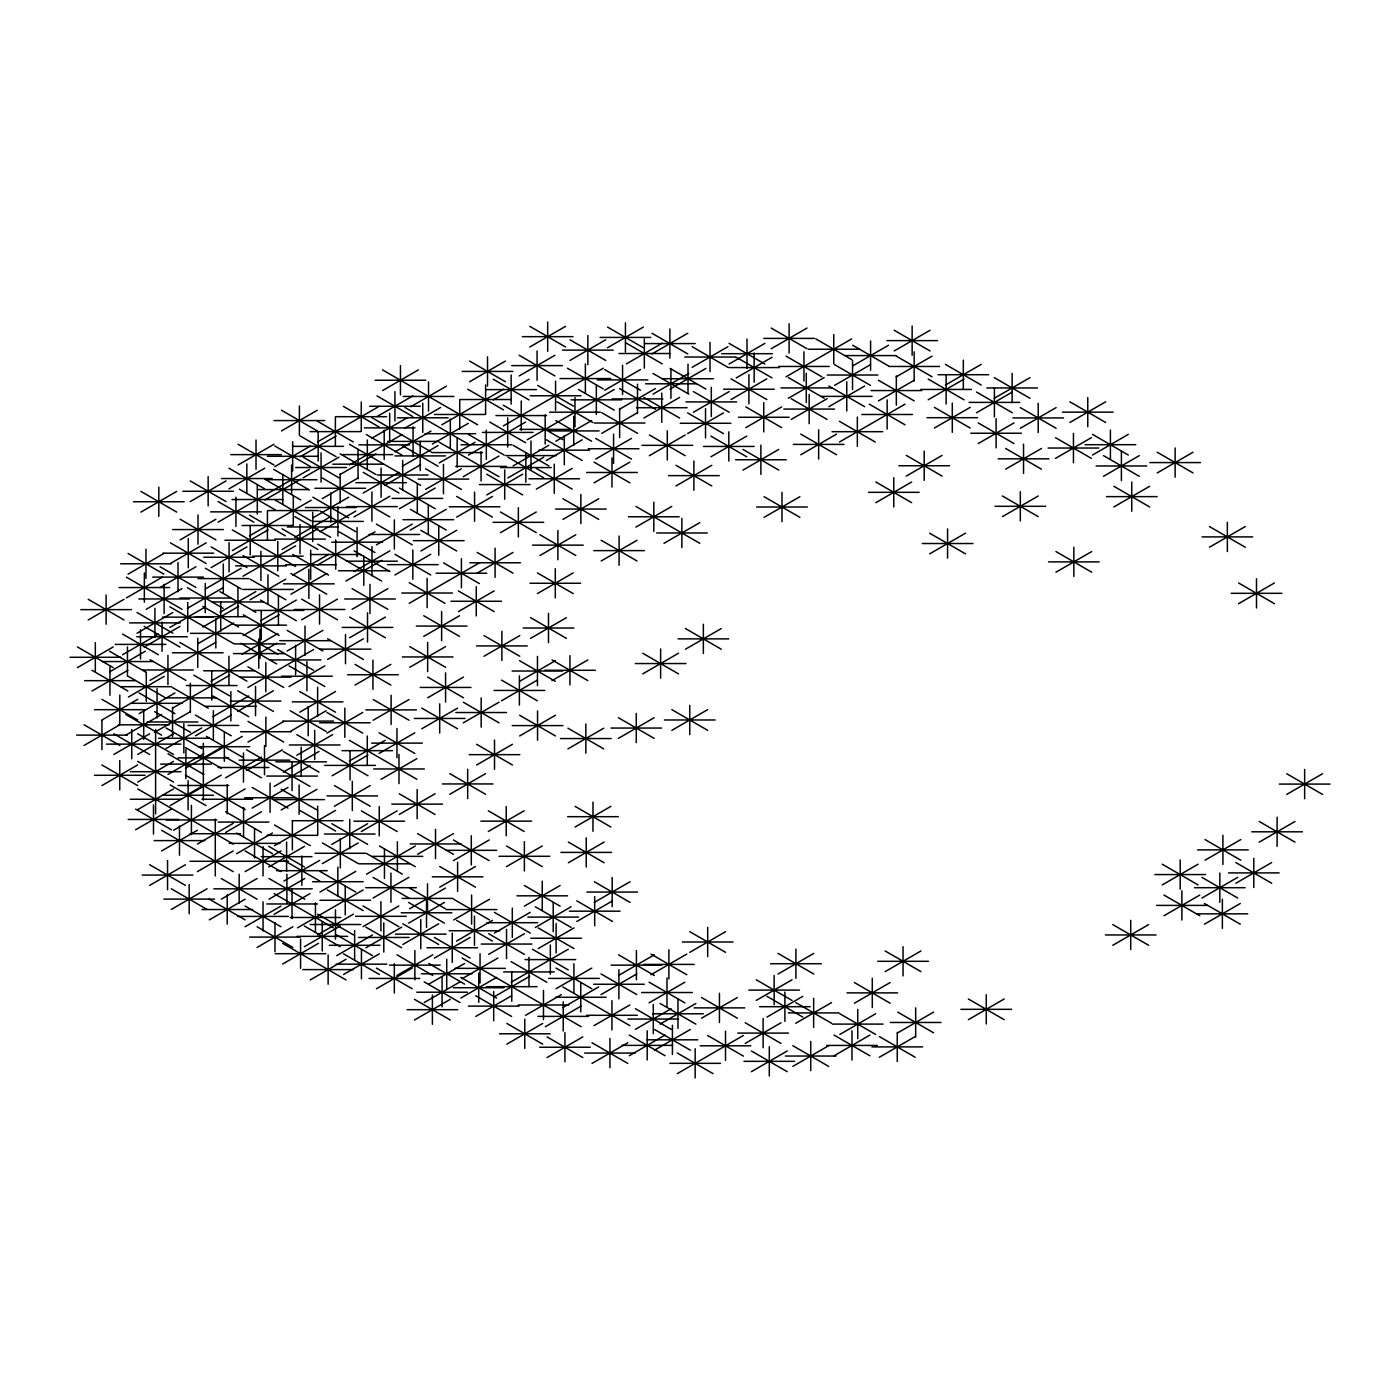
<?xml version="1.0" encoding="UTF-8"?>
<svg xmlns="http://www.w3.org/2000/svg" width="1400" height="1400" viewBox="0 0 1400 1400"><rect width="100%" height="100%" fill="white"/><g stroke="black" fill="none" stroke-linecap="round" stroke-linejoin="round"><path stroke-width="1.5" d="M140.91 512.085L176.715 491.4M281.488 430.92L317.293 410.235M238.105 464.957L273.928 444.29M190.242 501.602L226.047 480.935M382.55 390.582L418.373 369.898M228.935 488.88L264.74 468.213M274.75 466.637L310.555 445.953M317.485 441.963L379.155 406.35M300.265 456.698L336.088 436.03M377.02 416.588L412.825 395.92M180.093 539.892L215.898 519.225M410.637 406.787L446.442 386.12M128.048 574.14L163.87 553.472M218.032 522.2L309.505 469.385M264.915 499.923L300.738 479.255M303.152 477.838L338.975 457.17M371.77 438.235L407.575 417.567M469.613 381.745L505.418 361.078M529.778 347.007L565.582 326.34M170.38 563.517L206.185 542.832M404.863 428.137L440.685 407.453M349.422 464.94L402.098 434.525M88.218 619.955L124.023 599.288M126.455 597.887L162.26 577.202M340.13 474.512L375.935 453.845M519.173 375.953L554.977 355.267M160.107 587.457L195.93 566.773M249.515 535.832L311.203 500.22M395.168 451.745L430.973 431.078M441.84 424.795L503.51 389.2M232.312 550.567L268.118 529.9M322.28 498.627L358.102 477.96M493.238 399.928L529.043 379.26M211.173 567.577L246.977 546.91M569.923 360.447L605.745 339.78M146.213 609.298L182.018 588.613M432.425 444.045L468.23 423.377M312.882 517.878L348.688 497.192M402.29 466.252L438.095 445.567M607.53 347.743L643.335 327.075M363.195 493.028L399 472.343M205.398 588.928L241.203 568.26M294.805 537.303L330.627 516.635M384.79 485.363L420.595 464.695M77.42 667.625L113.225 646.94M137.025 633.202L172.83 612.535M282.1 549.447L317.905 528.78M187.338 608.37L223.143 587.685M243.005 576.222L295.68 545.808M320.04 531.738L355.845 511.07M439.25 462.927L475.055 442.243M503.352 425.915L603.278 368.217M354.007 516.933L389.812 496.265M122.587 654.745L158.41 634.077M169.838 627.48L205.643 606.795M468.423 455.088L525.595 422.082M626.43 363.86L662.235 343.192M144.183 647.08L180.005 626.413M651.962 353.92L687.767 333.252M109.55 671.895L145.355 651.21M425.565 489.44L461.387 468.755M220.028 612.308L255.832 591.622M399.402 508.742L435.225 488.075M604.66 390.25L640.465 369.565M92.05 691.005L127.855 670.32M202.825 627.043L238.63 606.375M250.057 599.778L285.863 579.093M292.793 575.102L328.598 554.418M463.173 476.735L498.977 456.05M527.275 439.723L614.267 389.498M317.8 564.865L374.973 531.86M197.907 643.685L233.713 623.017M290.955 594.178L326.76 573.492M376.425 544.827L412.248 524.142M513.082 465.938L548.887 445.252M555.817 441.262L591.622 420.578M150.045 680.33L215.653 642.442M410.392 530.023L446.197 509.338M619.57 409.255L655.392 388.57M692.125 367.36L727.93 346.692M128.38 697.043L164.185 676.375M260.523 620.742L296.328 600.075M507.938 477.907L543.76 457.222M653.012 394.135L688.835 373.467M243.32 635.495L279.125 614.81M354.095 571.532L389.9 550.865M486.798 494.918L522.602 474.233M546.403 460.495L582.207 439.828M670.11 389.078L705.915 368.41M101.902 720.02L137.707 699.335M345.887 581.07L381.692 560.403M456.662 517.125L492.468 496.44M601.738 433.352L637.543 412.685M729.085 364.035L764.89 343.368M643.843 418.058L679.648 397.39M84.035 745.465L119.84 724.78M139.143 713.65L174.947 692.965M242.043 654.238L277.848 633.553M301.648 619.815L337.453 599.148M420.858 550.988L456.662 530.32M771.19 348.74L806.995 328.055M536.358 489.108L572.163 468.44M211.05 681.135L276.658 643.265M394.922 574.98L430.727 554.295M595.665 459.077L631.488 438.41M736.242 377.912L772.065 357.245M125.79 735.157L161.595 714.49M172.463 708.207L229.652 675.202M352.065 609.332L387.887 588.648M693.403 412.265L729.207 391.58M287.105 651.035L322.91 630.367M113.837 754.46L149.643 733.793M154.63 732.322L190.435 711.655M500.448 532.665L536.253 511.998M731.01 399.56L766.815 378.875M594.055 482.825L629.878 462.14M247.905 687.488L313.512 649.6M649.39 455.683L685.195 434.998M687.628 433.598L723.433 412.93M786.03 376.793L851.655 338.905M137.707 754.46L173.513 733.793M212.957 716.66L248.763 695.992M349.598 637.77L385.42 617.085M409.203 603.347L479.325 562.87M101.85 785.61L137.655 764.942M165.952 748.597L201.758 727.93M562.94 519.4L598.762 498.733M195.457 735.77L231.263 715.102M237.632 711.428L273.438 690.742M327.6 659.47L363.405 638.803M477.173 573.125L512.995 552.44M289.03 686.56L324.835 665.875M788.358 398.265L824.18 377.58M745.85 427.613L781.655 406.928M852.688 365.925L888.51 345.257M137.707 782.04L173.513 761.355M539.98 555.485L575.785 534.8M710.92 456.785L746.725 436.118M834.628 385.368L870.433 364.683M894.233 350.945L930.038 330.277M167.982 774.445L203.787 753.778M185.447 768.25L221.252 747.582M206.447 757.05L242.252 736.383M458.36 611.608L494.165 590.923M675.972 485.957L711.795 465.29M791.262 419.405L827.067 398.738M423.727 636.405L459.532 615.738M247.975 742.07L283.797 721.403M299.723 712.197L335.527 691.53M828.852 406.7L864.675 386.033M137.707 809.602L173.513 788.918M355.04 685.055L390.863 664.387M635.915 527.117L671.72 506.433M896.262 376.793L932.067 356.125M290.308 731.447L326.113 710.78M742.98 470.102L778.785 449.435M185.447 795.812L221.252 775.145M170.188 805.595L206.01 784.928M409.745 667.293L445.55 646.625M537.39 593.6L573.195 572.915M135.59 829.78L171.412 809.095M225.575 777.822L261.38 757.155M601.195 560.962L637 540.295M878.43 400.908L914.235 380.24M246.593 770.49L282.415 749.822M800.747 454.755L836.553 434.088M326.935 733.11L362.74 712.442M296.8 755.317L332.605 734.65M663.985 543.322L699.808 522.655M839.44 442.033L905.047 404.145M173.513 830.27L245.123 788.918M945.42 385.053L981.225 364.368M283.22 772.153L319.043 751.485M373.205 720.212L409.01 699.545M483.98 656.267L519.785 635.582M928.2 399.787L964.023 379.102M161.577 850.955L197.383 830.27M274.155 786.398L309.96 765.73M427.665 697.778L463.488 677.093M530.582 638.365L566.387 617.68M252.157 808.115L287.963 787.447M197.383 844.06L233.188 823.375M764.085 517.352L799.907 496.685M225.645 832.423L261.467 811.738M349.37 761.005L385.175 740.32M332.15 775.74L367.973 755.055M934.395 428.033L970.217 407.365M149.643 885.413L185.447 864.727M281.207 809.952L317.012 789.285M379.05 753.462L414.855 732.795M421.785 728.788L457.59 708.12M994.227 398.3L1030.033 377.615M976.5 412.738L1012.305 392.053M519.558 681.345L555.363 660.678M197.383 871.622L233.188 850.955M236.635 853.702L272.44 833.017M463.26 722.855L499.065 702.188M501.498 700.788L537.303 680.12M334.408 806.26L370.213 785.575M381.08 779.31L416.885 758.642M552.02 680.61L587.843 659.942M906.29 476.088L942.095 455.403M274.47 845.67L335.58 810.39M171.273 909.458L207.077 888.773M875.858 502.67L911.663 481.985M978.197 443.572L1014.002 422.905M245.123 871.622L280.945 850.955M1020.303 428.277L1056.108 407.61M268.695 867.02L304.5 846.335M221.252 899.185L257.075 878.517M331.835 844.375L367.64 823.707M519.645 735.945L555.45 715.26M361.34 831.548L397.145 810.863M476.613 764.995L512.418 744.31M1069.862 422.485L1105.668 401.8M209.317 919.87L245.123 899.185M283.955 881.02L319.76 860.335M399.227 814.468L435.05 793.782M642.722 673.89L678.528 653.222M685.457 649.215L721.262 628.548M322.42 863.608L358.225 842.94M1005.637 469.157L1041.443 448.49M449.767 794.29L485.573 773.622M269.01 899.185L304.815 878.517M1055.547 458.36L1091.352 437.692M245.123 926.748L280.945 906.08M274.137 914.305L309.942 893.637M319.953 892.062L355.757 871.378M567.945 748.895L603.75 728.21M366.555 874.16L415.293 846.02M1092.507 455.035L1128.312 434.368M929.653 553.858L965.475 533.19M417.602 854.298L453.425 833.613M618.363 738.395L654.168 717.71M1002.417 516.653L1038.24 495.985M257.075 947.433L292.88 926.748M297.535 927.815L363.16 889.928M373.047 898.03L408.852 877.363M488.32 831.477L524.125 810.81M1103.498 476.315L1139.303 455.63M317.59 934.85L353.412 914.183M671.86 730.327L707.665 709.642M304.36 946.697L340.183 926.012M453.39 860.65L489.195 839.983M282.66 964.023L318.465 943.355M363.002 926.642L398.808 905.975M439.705 887.18L475.51 866.495M1157.222 472.92L1193.028 452.235M409.605 908.757L445.41 888.072M336.717 955.64L372.523 934.955M1113.84 506.957L1149.663 486.29M310.223 979.947L346.027 959.262M365.89 947.8L401.695 927.132M408.625 923.125L444.43 902.458M506.468 866.635L542.273 845.968M575.067 827.032L610.89 806.347M343.543 974.505L379.365 953.837M402.85 944.475L438.672 923.79M453.688 919.922L489.492 899.255M1055.932 572.215L1091.737 551.548M568.33 862.75L604.135 842.065M396.97 975.485L432.775 954.817M456.575 941.08L492.398 920.395M376.425 988.767L412.248 968.1M434.35 958.108L470.155 937.44M524.317 906.167L560.14 885.483M494.41 933.047L530.215 912.363M428.803 984.13L464.625 963.445M488.635 954.38L524.44 933.712M535.308 927.447L571.113 906.762M462.14 978.688L497.945 958.02M594.282 902.405L630.087 881.72M1209.46 547.225L1245.265 526.558M424.183 1002.558L459.988 981.89M576.782 921.515L612.587 900.83M414.488 1020.005L450.293 999.337M538.195 948.587L574.017 927.92M460.827 998.06L496.633 977.392M511.07 982.275L568.242 949.252M493.85 997.01L529.673 976.325M475.79 1016.435L511.595 995.767M556.01 988.733L591.832 968.065M525.577 1015.315L561.383 994.648M1238.597 603.663L1274.403 582.977M562.835 1007.615L598.657 986.947M618.52 975.467L654.325 954.8M506.87 1044.138L542.692 1023.453M545.335 1026.725L581.14 1006.058M601.003 994.595L636.825 973.91M650.983 974.75L686.788 954.065M689.78 952.333L725.585 931.665M594.038 1025.623L629.843 1004.955M547.032 1057.578L582.837 1036.892M649.075 1002.855L684.88 982.188M635.39 1029.368L671.195 1008.7M592.025 1063.422L627.83 1042.755M660.065 1024.135L695.87 1003.467M629.282 1055.722L665.087 1035.038M701.523 1018.203L737.345 997.535M777.997 974.05L813.82 953.382M654.517 1050.158L690.322 1029.49M756.227 1000.44L792.032 979.773M766.99 1017.047L802.795 996.363M677.25 1073.66L743.418 1035.457M745.202 1043.438L781.025 1022.752M795.742 1023.26L831.548 1002.592M885.15 971.635L920.972 950.967M854.385 1003.222L890.19 982.538M751.398 1071.682L787.202 1050.998M839.843 1034.425L875.648 1013.757M792.82 1066.38L828.642 1045.695M834.067 1055.775L869.872 1035.09M1286.74 794.43L1322.545 773.745M897.767 1032.815L933.572 1012.13M1162.28 884.905L1198.085 864.22M1205.015 860.23L1240.82 839.545M879.358 1057.245L915.163 1036.578M1259.195 842.153L1295 821.485M968.363 1019.672L1004.167 999.005M1112.807 945.28L1148.612 924.613M1163.977 915.74L1199.783 895.072M1201.918 898.047L1237.722 877.363M1235.868 883.242L1271.69 862.558M1204.455 924.192L1240.278 903.507M522.358 336.665L573.038 336.665M600.11 337.418L650.79 337.418M763.77 338.398L814.45 338.398M886.812 340.62L937.493 340.62M644.543 343.578L695.222 343.578M808.43 349.248L859.11 349.248M562.52 350.123L613.2 350.123M619.01 353.517L669.69 353.517M721.665 353.692L772.345 353.692M845.285 355.582L895.965 355.582M684.705 357.035L735.385 357.035M511.752 365.61L562.433 365.61M778.628 366.45L829.308 366.45M888.843 366.467L939.523 366.467M728.84 367.57L779.52 367.57M462.192 371.42L512.872 371.42M938 374.71L988.68 374.71M827.207 375.025L877.887 375.025M560.053 378.56L610.733 378.56M662.69 378.735L713.37 378.735M597.24 379.908L647.92 379.908M375.148 380.24L425.828 380.24M645.61 383.81L696.29 383.81M780.955 387.922L831.635 387.922M986.808 387.957L1037.487 387.957M723.59 389.217L774.27 389.217M920.797 389.445L971.477 389.445M485.817 389.602L536.497 389.602M871.01 390.565L921.69 390.565M530.25 395.762L580.93 395.762M403.217 396.445L453.898 396.445M821.45 396.375L872.13 396.375M612.168 398.912L662.847 398.912M460.285 399.525L510.965 399.525M571.043 399.84L621.705 399.84M685.983 401.922L736.663 401.922M969.08 402.395L1019.76 402.395M369.6 406.262L420.28 406.262M636.423 407.715L687.102 407.715M783.843 409.08L834.523 409.08M549.657 412.178L600.337 412.178M1062.443 412.142L1113.123 412.142M434.42 414.47L485.1 414.47M861.822 414.488L912.502 414.488M495.95 415.572L546.63 415.572M335.93 416.692L386.61 416.692M738.43 417.27L789.11 417.27M926.993 417.69L977.655 417.69M397.46 417.795L448.123 417.795M1012.882 417.935L1063.562 417.935M274.067 420.578L324.748 420.578M594.317 423.027L644.997 423.027M680.207 423.273L730.887 423.273M364.35 427.892L415.03 427.892M519.855 429.38L570.535 429.38M548.398 430.92L599.077 430.92M310.065 431.62L360.745 431.62M832.02 431.69L882.7 431.69M482.37 432.408L533.05 432.408M970.778 433.248L1021.458 433.248M425.005 433.703L475.685 433.703M387.748 441.402L438.428 441.402M793.327 444.412L844.008 444.412M358.873 444.868L409.553 444.868M461.002 444.745L511.683 444.745M1085.087 444.692L1135.767 444.692M641.97 445.34L692.65 445.34M292.845 446.355L343.525 446.355M703.5 446.442L754.18 446.442M1048.127 448.035L1098.807 448.035M588.262 448.735L638.925 448.735M538.983 450.17L589.663 450.17M431.83 452.585L482.51 452.585M230.703 454.633L281.382 454.633M342.002 454.615L392.683 454.615M505.662 455.595L556.343 455.595M394.87 455.91L445.55 455.91M267.33 456.295L318.01 456.295M998.217 458.832L1048.898 458.832M735.56 459.76L786.24 459.76M1149.803 462.577L1200.483 462.577M332.71 464.17L383.39 464.17M898.87 465.745L949.55 465.745M1096.078 465.972L1146.757 465.972M455.752 466.392L506.433 466.392M295.75 467.512L346.43 467.512M500.535 467.565L551.197 467.565M586.653 472.483L637.332 472.483M377.37 475.02L428.05 475.02M668.57 475.633L719.25 475.633M221.515 478.537L272.195 478.537M528.938 478.782L579.617 478.782M418.162 479.097L468.843 479.097M266.28 479.71L316.96 479.71M355.775 482.685L406.455 482.685M479.377 484.575L530.058 484.575M314.877 488.285L365.54 488.285M257.512 489.58L308.192 489.58M182.822 491.278L233.502 491.278M868.438 492.327L919.118 492.327M1106.438 496.633L1157.118 496.633M392 498.4L442.662 498.4M231.98 499.52L282.66 499.52M133.49 501.742L184.17 501.742M995.015 506.31L1045.695 506.31M346.588 506.608L397.267 506.608M449.242 506.782L499.923 506.782M756.665 507.01L807.345 507.01M305.463 507.535L356.142 507.535M555.538 509.058L606.218 509.058M267.977 510.562L318.658 510.562M210.612 511.858L261.293 511.858M628.495 516.775L679.175 516.775M402.973 519.68L453.653 519.68M312.62 521.413L363.3 521.413M493.028 522.322L543.707 522.322M242.112 525.49L292.793 525.49M287.402 526.977L338.065 526.977M172.673 529.567L223.352 529.567M656.582 532.98L707.245 532.98M369.023 534.485L419.703 534.485M1202.04 536.9L1252.72 536.9M274.68 539.105L325.36 539.105M224.892 540.242L275.572 540.242M413.438 540.663L464.117 540.663M331.748 542.185L382.428 542.185M922.25 543.515L972.93 543.515M532.56 545.142L583.24 545.142M593.775 550.62L644.455 550.62M162.96 553.175L213.64 553.175M310.38 554.523L361.06 554.523M252.455 556.15L303.135 556.15M203.752 557.253L254.432 557.253M346.675 561.19L397.355 561.19M1048.513 561.89L1099.193 561.89M469.77 562.782L520.45 562.782M120.645 563.798L171.325 563.798M285.373 564.76L336.053 564.76M387.502 564.637L438.183 564.637M235.585 565.88L286.265 565.88M338.467 570.745L389.148 570.745M436.1 573.212L486.78 573.212M152.705 577.115L203.385 577.115M197.977 578.585L248.657 578.585M529.97 583.258L580.65 583.258M283.535 583.835L334.215 583.835M119.035 587.545L169.715 587.545M242.638 589.435L293.317 589.435M401.8 593.023L452.48 593.023M1231.178 593.32L1281.858 593.32M179.918 598.028L230.598 598.028M138.793 598.955L189.472 598.955M344.662 598.99L395.342 598.99M450.94 601.265L501.62 601.265M212.607 601.965L263.287 601.965M80.797 609.63L131.477 609.63M294.227 609.49L344.908 609.49M253.102 610.418L303.783 610.418M195.405 616.7L246.085 616.7M162.418 617.137L213.097 617.137M129.605 622.878L180.285 622.878M235.9 625.153L286.58 625.153M416.308 626.062L466.988 626.062M342.195 627.428L392.875 627.428M523.163 628.023L573.843 628.023M190.487 633.343L241.168 633.343M136.763 636.755L187.442 636.755M678.038 638.872L728.718 638.872M279.685 640.692L330.365 640.692M234.623 643.895L285.303 643.895M115.185 644.403L165.865 644.403M476.56 645.925L527.24 645.925M320.18 649.145L370.86 649.145M172.428 652.785L223.107 652.785M233.432 653.59L284.113 653.59M402.325 656.95L453.005 656.95M70 657.282L120.68 657.282M270.287 659.942L320.967 659.942M102.13 661.553L152.81 661.553M635.303 663.548L685.983 663.548M142.625 669.988L193.305 669.988M544.617 670.285L595.298 670.285M203.63 670.793L254.31 670.793M512.137 671.02L562.817 671.02M347.637 674.73L398.317 674.73M281.61 676.218L332.29 676.218M240.485 677.145L291.165 677.145M84.63 680.663L135.31 680.663M186.428 685.545L237.09 685.545M120.96 686.7L171.64 686.7M420.262 687.435L470.925 687.435M494.077 690.445L544.758 690.445M165.043 697.883L215.722 697.883M230.213 701.085L280.892 701.085M292.303 701.872L342.983 701.872M131.722 703.308L182.403 703.308M205.537 706.317L256.217 706.317M94.483 709.678L145.162 709.678M365.785 709.887L416.465 709.887M455.84 712.53L506.52 712.53M414.365 718.445L465.045 718.445M664.44 719.985L715.12 719.985M282.887 721.105L333.567 721.105M147.21 721.98L197.89 721.98M319.515 722.785L370.195 722.785M118.37 724.815L169.05 724.815M188.037 725.428L238.718 725.428M512.225 725.602L562.905 725.602M610.942 728.053L661.622 728.053M240.572 731.727L291.252 731.727M76.615 735.122L127.295 735.122M158.532 738.273L209.213 738.273M560.525 738.553L611.205 738.553M371.63 743.12L422.31 743.12M106.418 744.135L180.968 744.135M289.38 744.975L340.06 744.975M199.028 746.707L249.707 746.707M341.95 750.663L392.63 750.663M469.192 754.653L519.872 754.653M178.028 757.907L228.707 757.907M239.172 760.148L289.852 760.148M275.817 761.827L326.498 761.827M160.562 764.12L211.242 764.12M324.748 765.398L375.41 765.398M218.155 767.497L268.835 767.497M373.66 768.968L424.34 768.968M130.287 771.697L180.968 771.697M94.43 775.285L145.11 775.285M266.735 776.072L317.415 776.072M442.348 783.947L493.028 783.947M1279.32 784.087L1330 784.087M178.028 785.488L228.707 785.488M162.785 795.253L213.465 795.253M326.988 795.918L377.668 795.918M244.737 797.773L295.418 797.773M130.287 799.26L180.968 799.26M201.898 799.26L252.578 799.26M273.787 799.61L324.467 799.61M391.825 804.125L442.505 804.125M567.665 816.69L618.327 816.69M128.188 819.438L178.867 819.438M166.093 819.945L216.773 819.945M292.355 820.715L343.035 820.715M480.9 821.153L531.58 821.153M353.92 821.205L404.6 821.205M218.242 822.08L268.922 822.08M1251.775 831.81L1302.455 831.81M189.963 833.718L240.642 833.718M324.415 834.032L375.095 834.032M267.05 835.327L317.73 835.327L317.678 806.102M154.157 840.613L204.838 840.613M229.215 843.36L279.895 843.36M410.2 843.955L460.88 843.955M1197.595 849.887L1248.275 849.887M445.97 850.325L496.65 850.325M560.91 852.407L611.59 852.407M315 853.282L365.68 853.282M372.067 856.363L422.748 856.363M499.048 856.293L549.727 856.293M261.275 856.678L311.955 856.678M189.963 861.28L288.4 861.28M359.135 863.817L409.815 863.817M276.535 870.678L327.215 870.678M1228.465 872.9L1279.145 872.9M1154.86 874.562L1205.54 874.562M142.222 875.07L192.903 875.07M432.285 876.837L482.965 876.837M312.533 881.72L363.213 881.72M365.627 887.705L416.308 887.705M1194.498 887.705L1245.178 887.705M213.832 888.843L312.27 888.843M586.863 892.062L637.543 892.062M516.915 895.825L567.595 895.825M402.185 898.415L452.865 898.415M163.852 899.115L214.532 899.115M319.935 900.27L370.598 900.27M266.717 903.962L317.398 903.962M1156.557 905.398L1207.237 905.398M201.898 909.528L252.578 909.528M446.267 909.58L496.948 909.58M569.363 911.172L620.043 911.172M401.205 912.783L451.885 912.783M1197.053 913.85L1247.733 913.85M237.72 916.422L288.4 916.422M355.582 916.317L406.262 916.317M527.887 917.105L578.567 917.105M290.132 917.472L340.795 917.472M486.99 922.705L537.67 922.705M310.188 924.507L360.868 924.507M449.173 930.738L499.835 930.738M395.447 934.132L446.127 934.132M1105.388 934.955L1156.068 934.955M296.957 936.355L347.637 936.355M249.655 937.09L300.335 937.09M358.47 937.458L409.15 937.458M530.793 938.245L581.472 938.245M682.36 942.007L733.04 942.007M481.215 944.055L531.895 944.055M329.297 945.297L379.977 945.297M426.93 947.765L477.61 947.765M275.24 953.697L325.92 953.697M525.017 959.595L575.697 959.595M877.747 961.31L928.41 961.31M770.595 963.725L821.275 963.725M336.14 964.163L386.803 964.163M643.562 964.408L694.242 964.408M389.55 965.142L440.23 965.142M611.1 965.142L661.78 965.142M454.72 968.363L505.4 968.363M302.803 969.605L353.483 969.605M503.65 971.933L554.33 971.933M421.4 973.788L472.08 973.788M369.005 978.442L419.685 978.442M548.608 978.408L599.27 978.408M593.582 984.252L644.262 984.252M486.448 986.667L537.128 986.667M453.407 987.735L504.088 987.735M748.808 990.097L799.488 990.097M416.762 992.215L467.442 992.215M641.655 992.53L692.335 992.53M846.965 992.88L897.645 992.88M555.433 997.273L606.113 997.273M518.157 1004.99L568.837 1004.99M468.37 1006.11L519.05 1006.11M759.57 1006.705L810.25 1006.705M694.12 1007.877L744.8 1007.877M960.942 1009.33L1011.623 1009.33M407.067 1009.68L457.748 1009.68M788.322 1012.917L839.003 1012.917M652.645 1013.792L703.325 1013.792M586.617 1015.297L637.298 1015.297M537.915 1016.382L588.595 1016.382M627.97 1019.042L678.65 1019.042M890.347 1022.472L941.028 1022.472M832.423 1024.1L883.102 1024.1M737.8 1033.095L788.48 1033.095M499.468 1033.795L550.148 1033.795M647.097 1039.815L697.778 1039.815M621.863 1045.38L672.543 1045.38M826.648 1045.432L877.327 1045.432M700.192 1045.8L750.872 1045.8M871.938 1046.903L922.618 1046.903M539.613 1047.235L590.293 1047.235M584.605 1053.08L635.285 1053.08M785.418 1056.038L836.097 1056.038M743.977 1061.34L794.657 1061.34M669.83 1063.335L720.51 1063.335M1069.862 401.8L1105.668 422.485M1157.222 452.235L1193.028 472.92M994.227 377.615L1030.033 398.3M1092.507 434.368L1128.312 455.035M894.233 330.277L930.038 350.945M945.42 364.368L981.225 385.053M1020.303 407.61L1056.108 428.277M1103.498 455.63L1139.303 476.315M976.5 392.053L1012.305 412.738M1055.547 437.692L1091.352 458.36M1209.46 526.558L1245.265 547.225M896.262 356.125L932.067 376.793M928.2 379.102L964.023 399.787M1113.84 486.29L1149.663 506.957M852.688 345.257L888.51 365.925M978.197 422.905L1014.002 443.572M815.832 338.905L851.655 359.59M934.395 407.365L970.217 428.033M1005.637 448.49L1041.443 469.157M1238.597 582.977L1274.403 603.663M878.43 380.24L914.235 400.908M771.19 328.055L806.995 348.74M834.628 364.683L870.433 385.368M786.03 356.108L821.852 376.793M869.242 404.145L905.047 424.83M828.852 386.033L864.675 406.7M1002.417 495.985L1038.24 516.653M729.085 343.368L764.89 364.035M788.358 377.58L824.18 398.265M736.242 357.245L772.065 377.912M906.29 455.403L942.095 476.088M839.44 421.348L875.245 442.033M791.262 398.738L827.067 419.405M1055.932 551.548L1091.737 572.215M692.125 346.692L727.93 367.36M651.962 333.252L687.767 353.92M731.01 378.875L766.815 399.56M800.747 434.088L836.553 454.755M607.53 327.075L643.335 347.743M745.85 406.928L781.655 427.613M875.858 481.985L911.663 502.67M626.43 343.192L662.235 363.86M670.11 368.41L705.915 389.078M693.403 391.58L729.207 412.265M653.012 373.467L688.835 394.135M929.653 533.19L965.475 553.858M569.923 339.78L605.745 360.447M687.628 412.93L723.433 433.598M529.778 326.34L565.582 347.007M604.66 369.565L640.465 390.25M742.98 449.435L778.785 470.102M643.843 397.39L679.648 418.058M710.92 436.118L746.725 456.785M619.57 388.57L655.392 409.255M1286.74 773.745L1322.545 794.43M567.455 368.217L603.278 388.902M519.173 355.267L554.977 375.953M578.445 389.498L614.267 410.183M764.085 496.685L799.907 517.352M649.39 434.998L685.195 455.683M601.738 412.685L637.543 433.352M537.653 385.438L573.475 406.105M675.972 465.29L711.795 485.957M557.077 401.835L592.883 422.52M469.613 361.078L505.418 381.745M493.238 379.26L529.043 399.928M595.665 438.41L631.488 459.077M1259.195 821.485L1295 842.153M555.817 420.578L591.622 441.262M503.352 405.23L563.08 439.723M467.705 389.2L503.51 409.868M594.055 462.14L629.878 482.825M546.403 439.828L582.207 460.495M489.79 422.082L525.595 442.75M635.915 506.433L699.808 543.322M1205.015 839.545L1240.82 860.23M382.55 369.898L477.645 424.795M513.082 445.252L548.887 465.938M1235.868 862.558L1271.69 883.242M536.358 468.44L572.163 489.108M468.423 434.42L504.227 455.088M507.938 457.222L543.76 477.907M404.863 407.453L468.23 444.045M562.94 498.733L598.762 519.4M377.02 395.92L412.825 416.588M1201.918 877.363L1237.722 898.047M439.25 442.243L498.977 476.735M486.798 474.233L522.602 494.918M601.195 540.295L637 560.962M1162.28 864.22L1198.085 884.905M371.77 417.567L430.973 451.745M343.35 406.35L379.155 427.017M1204.455 903.507L1240.278 924.192M402.29 445.567L438.095 466.252M366.293 434.525L402.098 455.21M425.565 468.755L461.387 489.44M500.448 511.998L536.253 532.665M539.98 534.8L575.785 555.485M1163.977 895.072L1199.783 915.74M456.662 496.44L492.468 517.125M685.457 628.548L721.262 649.215M317.485 421.277L353.29 441.963M349.422 444.273L420.595 485.363M281.488 410.235L317.293 430.92M340.13 453.845L375.935 474.512M399.402 488.075L435.225 508.742M300.265 436.03L336.088 456.698M363.195 472.343L399 493.028M537.39 572.915L573.195 593.6M410.392 509.338L446.197 530.023M477.173 552.44L512.995 573.125M303.152 457.17L338.975 477.838M642.722 653.222L678.528 673.89M1112.807 924.613L1148.612 945.28M274.75 445.953L310.555 466.637M420.858 530.32L456.662 550.988M322.28 477.96L389.812 516.933M238.105 444.29L273.928 464.957M376.425 524.142L412.248 544.827M443.52 562.87L479.325 583.555M273.7 469.385L309.505 490.052M530.582 617.68L566.387 638.365M312.882 497.192L348.688 517.878M671.86 709.642L707.665 730.327M264.915 479.255L300.738 499.923M320.04 511.07L355.845 531.738M394.922 554.295L430.727 574.98M458.36 590.923L494.165 611.608M228.935 468.213L264.74 488.88M339.168 531.86L374.973 552.528M275.398 500.22L311.203 520.905M552.02 659.942L587.843 680.61M294.805 516.635L330.627 537.303M354.095 550.865L389.9 571.532M409.203 582.68L445.025 603.347M239.4 489.177L275.205 509.863M483.98 635.582L519.785 656.267M317.8 544.197L381.692 581.07M519.558 660.678L555.363 681.345M618.363 717.71L654.168 738.395M282.1 528.78L317.905 549.447M190.242 480.935L226.047 501.602M249.515 515.165L285.338 535.832M423.727 615.738L459.532 636.405M218.032 501.515L253.838 522.2M292.793 554.418L328.598 575.102M352.065 588.648L387.887 609.332M501.498 680.12L537.303 700.788M232.312 529.9L295.68 566.475M567.945 728.21L603.75 748.895M290.955 573.492L326.76 594.178M140.91 491.4L176.715 512.085M409.745 646.625L445.55 667.293M180.093 519.225L215.898 539.892M243.005 555.555L278.81 576.222M349.598 617.085L385.42 637.77M519.645 715.26L555.45 735.945M211.173 546.91L246.977 567.577M301.648 599.148L337.453 619.815M427.665 677.093L463.488 697.778M250.057 579.093L285.863 599.778M463.26 702.188L499.065 722.855M885.15 950.967L920.972 971.635M968.363 999.005L1004.167 1019.672M170.38 542.832L206.185 563.517M205.398 568.26L241.203 588.928M260.523 600.075L296.328 620.742M327.6 638.803L363.405 659.47M355.04 664.387L390.863 685.055M220.028 591.622L255.832 612.308M287.105 630.367L322.91 651.035M421.785 708.12L457.59 728.788M476.613 744.31L512.418 764.995M160.107 566.773L195.93 587.457M243.32 614.81L279.125 635.495M575.067 806.347L610.89 827.032M128.048 553.472L163.87 574.14M187.338 587.685L223.143 608.37M373.205 699.545L409.01 720.212M202.825 606.375L238.63 627.043M277.707 649.6L313.512 670.267M854.385 982.538L890.19 1003.222M242.043 633.553L277.848 654.238M897.767 1012.13L933.572 1032.815M289.03 665.875L324.835 686.56M126.455 577.202L182.018 609.298M240.852 643.265L276.658 663.933M777.997 953.382L813.82 974.05M169.838 606.795L233.713 643.685M379.05 732.795L414.855 753.462M449.767 773.622L485.573 794.29M568.33 842.065L604.135 862.75M299.723 691.53L335.527 712.197M247.905 666.803L283.71 687.488M326.935 712.442L362.74 733.11M488.32 810.81L524.125 831.477M839.843 1013.757L875.648 1034.425M879.358 1036.578L915.163 1057.245M137.025 612.535L172.83 633.202M689.78 931.665L725.585 952.333M179.847 642.442L246.855 681.135M349.37 740.32L416.885 779.31M594.282 881.72L630.087 902.405M144.183 626.413L180.005 647.08M290.308 710.78L326.113 731.447M756.227 979.773L792.032 1000.44M795.742 1002.592L831.548 1023.26M88.218 599.288L124.023 619.955M237.632 690.742L273.438 711.428M506.468 845.968L542.273 866.635M766.99 996.363L802.795 1017.047M834.067 1035.09L869.872 1055.775M122.587 634.077L158.41 654.745M193.83 675.202L229.652 695.87M296.8 734.65L367.973 775.74M399.227 793.782L435.05 814.468M576.782 900.83L612.587 921.515M150.045 659.663L185.85 680.33M212.957 695.992L248.763 716.66M247.975 721.403L283.797 742.07M453.39 839.983L489.195 860.65M650.983 954.065L686.788 974.75M524.317 885.483L560.14 906.167M109.55 651.21L145.355 671.895M172.463 687.54L208.268 708.207M283.22 751.485L319.043 772.153M792.82 1045.695L828.642 1066.38M334.408 785.575L370.213 806.26M417.602 833.613L453.425 854.298M701.523 997.535L737.345 1018.203M745.202 1022.752L781.025 1043.438M535.308 906.762L571.113 927.447M618.52 954.8L654.325 975.467M77.42 646.94L113.225 667.625M128.38 676.375L164.185 697.043M195.457 715.102L231.263 735.77M361.34 810.863L397.145 831.548M246.593 749.822L309.96 786.398M649.075 982.188L684.88 1002.855M139.143 692.965L174.947 713.65M439.705 866.495L475.51 887.18M92.05 670.32L127.855 691.005M206.447 736.383L242.252 757.05M538.195 927.92L574.017 948.587M751.398 1050.998L787.202 1071.682M154.63 711.655L190.435 732.322M660.065 1003.467L695.87 1024.135M225.575 757.155L261.38 777.822M281.207 789.285L317.012 809.952M379.488 846.02L415.293 866.688M494.41 912.363L530.215 933.047M601.003 973.91L636.825 994.595M707.613 1035.457L743.418 1056.125M165.952 727.93L201.758 748.597M331.835 823.707L367.64 844.375M299.775 810.39L335.58 831.058M453.688 899.255L489.492 919.922M101.902 699.335L137.707 720.02M185.447 747.582L221.252 768.25M125.79 714.49L161.595 735.157M252.157 787.447L287.963 808.115M366.555 853.492L402.36 874.16M532.438 949.252L568.242 969.938M635.39 1008.7L671.195 1029.368M556.01 968.065L591.832 988.733M409.605 888.072L445.41 908.757M488.635 933.712L524.44 954.38M654.517 1029.49L690.322 1050.158M137.707 733.793L173.513 754.46M167.982 753.778L203.787 774.445M322.42 842.94L358.225 863.608M456.575 920.395L492.398 941.08M373.047 877.363L408.852 898.03M562.835 986.947L629.843 1025.623M677.25 1052.993L713.055 1073.66M274.47 825.003L310.275 845.67M408.625 902.458L444.43 923.125M511.07 961.59L546.875 982.275M113.837 733.793L149.643 754.46M185.447 775.145L245.123 809.602M629.282 1035.038L665.087 1055.722M84.035 724.78L119.84 745.465M225.645 811.738L261.467 832.423M137.707 761.355L173.513 782.04M170.188 784.928L206.01 805.595M319.953 871.378L355.757 892.062M434.35 937.44L470.155 958.108M268.695 846.335L304.5 867.02M402.85 923.79L438.672 944.475M462.14 958.02L581.14 1026.725M236.635 833.017L272.44 853.702M283.955 860.335L319.76 881.02M363.002 905.975L398.808 926.642M327.338 889.928L363.16 910.613M592.025 1042.755L627.83 1063.422M101.85 764.942L137.655 785.61M137.707 788.918L233.188 844.06M245.123 850.955L280.945 871.622M460.827 977.392L496.633 998.06M365.89 927.132L401.695 947.8M428.803 963.445L464.625 984.13M475.79 995.767L511.595 1016.435M547.032 1036.892L582.837 1057.578M269.01 878.517L304.815 899.185M396.97 954.817L432.775 975.485M135.59 809.095L171.412 829.78M317.59 914.183L353.412 934.85M506.87 1023.453L542.692 1044.138M274.137 893.637L333.358 927.815M161.577 830.27L233.188 871.622M424.183 981.89L459.988 1002.558M336.717 934.955L372.523 955.64M304.36 926.012L340.183 946.697M221.252 878.517L257.075 899.185M376.425 968.1L412.248 988.767M343.543 953.837L379.365 974.505M414.488 999.337L450.293 1020.005M245.123 906.08L280.945 926.748M149.643 864.727L185.447 885.413M209.317 899.185L245.123 919.87M257.075 926.748L292.88 947.433M282.66 943.355L346.027 979.947M171.273 888.773L207.077 909.458M1304.642 769.475L1304.642 798.718M1277.097 817.197L1277.097 846.44M1256.5 578.707L1256.5 607.95M1253.788 858.288L1253.788 887.512M1227.362 522.27L1227.362 551.512M1222.918 835.275L1222.918 864.5M1222.375 899.238L1222.375 928.462M1219.82 873.093L1219.82 902.317M1181.88 890.785L1181.88 920.028M1180.182 859.95L1180.182 889.175M1175.125 447.965L1175.125 477.19M1131.76 482.002L1131.76 511.245M1130.71 920.325L1130.71 949.567M1121.4 451.36L1121.4 480.585M1110.41 430.08L1110.41 459.323M1087.765 397.53L1087.765 426.755M1073.835 547.26L1073.835 576.503M1073.45 433.405L1073.45 462.648M1038.205 403.322L1038.205 432.565M1023.54 444.203L1023.54 473.445M1020.32 491.698L1020.32 520.94M1012.13 373.345L1012.13 402.57M996.1 418.618L996.1 447.86M994.403 387.783L994.403 417.007M986.265 994.717L986.265 1023.96M963.322 360.098L963.322 389.322M952.297 403.078L952.297 432.32M947.572 528.903L947.572 558.145M946.12 374.832L946.12 404.058M924.192 451.133L924.192 480.358M915.67 1007.86L915.67 1037.085M914.165 351.838L914.165 381.08M912.135 325.99L912.135 355.233M903.053 946.68L903.053 975.922M897.26 1032.29L897.26 1061.533M896.333 375.953L896.333 405.195M893.76 477.715L893.76 506.94M887.145 399.875L887.145 429.1M872.288 978.267L872.288 1007.493M870.59 340.97L870.59 370.213M857.745 1009.47L857.745 1038.712M857.343 417.078L857.343 446.32M852.53 360.412L852.53 389.637M851.97 1030.82L851.97 1060.062M846.755 381.745L846.755 410.988M833.753 334.618L833.753 363.86M818.65 429.8L818.65 459.043M813.645 998.305L813.645 1027.547M810.722 1041.425L810.722 1070.65M809.165 394.45L809.165 423.692M806.278 373.31L806.278 402.535M803.95 351.838L803.95 381.062M795.918 949.095L795.918 978.337M789.093 323.785L789.093 353.01M784.892 992.092L784.892 1021.335M781.988 492.398L781.988 521.64M774.13 975.485L774.13 1004.727M769.3 1046.727L769.3 1075.953M763.753 402.658L763.753 431.882M763.122 1018.465L763.122 1047.707M760.883 445.148L760.883 474.39M754.163 352.957L754.163 382.2M748.913 374.605L748.913 403.83M746.988 339.08L746.988 368.322M728.822 431.83L728.822 461.073M725.515 1031.17L725.515 1060.413M719.442 993.248L719.442 1022.49M711.305 387.31L711.305 416.535M710.028 342.405L710.028 371.648M707.683 927.377L707.683 956.62M705.53 408.642L705.53 437.885M703.36 624.26L703.36 653.503M695.153 1048.705L695.153 1077.947M693.892 461.002L693.892 490.245M689.762 705.355L689.762 734.597M688.012 364.123L688.012 393.365M681.887 518.367L681.887 547.61M677.968 999.18L677.968 1028.422M672.42 1025.203L672.42 1054.445M670.933 369.18L670.933 398.422M669.865 328.965L669.865 358.207M668.885 949.778L668.885 979.02M667.293 430.727L667.293 459.952M666.977 977.9L666.977 1007.142M661.745 393.102L661.745 422.345M660.625 648.935L660.625 678.178M653.817 502.162L653.817 531.387M653.293 1004.413L653.293 1033.655M647.185 1030.767L647.185 1059.993M644.332 338.905L644.332 368.148M637.49 384.283L637.49 413.525M636.423 950.512L636.423 979.755M636.265 713.44L636.265 742.665M625.433 322.787L625.433 352.03M622.562 365.295L622.562 394.52M619.64 408.398L619.64 437.64M619.097 536.008L619.097 565.25M618.905 969.64L618.905 998.865M613.567 434.123L613.567 463.365M612.185 877.45L612.185 906.675M611.975 457.87L611.975 487.095M611.94 1000.667L611.94 1029.91M609.928 1038.467L609.928 1067.71M596.347 385.227L596.347 414.453M594.685 896.56L594.685 925.803M592.97 802.077L592.97 831.303M587.843 335.493L587.843 364.735M586.233 837.795L586.233 867.02M585.847 723.923L585.847 753.165M585.375 363.947L585.375 393.172M580.86 494.445L580.86 523.688M580.755 982.66L580.755 1011.903M574.98 397.547L574.98 426.79M573.913 963.778L573.913 993.02M573.72 416.308L573.72 445.533M569.94 655.655L569.94 684.898M564.935 1032.623L564.935 1061.847M564.305 435.54L564.305 464.782M563.238 1001.77L563.238 1031.013M557.883 530.53L557.883 559.755M556.115 923.632L556.115 952.875M555.572 381.15L555.572 410.392M555.293 568.645L555.293 597.887M554.26 464.153L554.26 493.395M553.21 902.493L553.21 931.717M550.34 944.983L550.34 974.208M548.485 613.41L548.485 642.635M547.68 322.053L547.68 351.295M545.178 414.767L545.178 443.993M543.48 990.36L543.48 1019.602M542.238 881.212L542.238 910.438M537.46 656.39L537.46 685.633M537.548 710.99L537.548 740.215M537.075 350.998L537.075 380.24M530.985 440.983L530.985 470.207M528.972 957.32L528.972 986.545M525.84 452.952L525.84 482.177M524.773 1019.183L524.773 1048.408M524.37 841.68L524.37 870.923M521.255 400.96L521.255 430.185M519.4 675.832L519.4 705.075M518.35 507.71L518.35 536.952M512.312 908.092L512.312 937.317M511.77 972.055L511.77 1001.28M511.14 374.973L511.14 404.215M507.692 417.795L507.692 447.037M506.537 929.425L506.537 958.667M506.222 806.523L506.222 835.765M504.7 469.963L504.7 499.188M501.883 631.295L501.883 660.538M495.075 548.17L495.075 577.395M494.515 740.023L494.515 769.265M493.692 991.48L493.692 1020.722M487.515 356.79L487.515 386.033M486.325 430.132L486.325 459.375M485.608 384.912L485.608 414.155M481.162 697.9L481.162 727.142M481.075 451.78L481.075 481.005M480.043 953.733L480.043 982.975M478.73 973.105L478.73 1002.347M476.262 586.653L476.262 615.878M474.565 492.17L474.565 521.395M474.477 916.108L474.477 945.35M471.59 894.968L471.59 924.21M471.293 835.695L471.293 864.938M467.67 769.335L467.67 798.577M461.423 558.6L461.423 587.825M459.742 399.84L459.742 429.082M457.608 862.207L457.608 891.45M457.153 437.955L457.153 467.198M452.252 933.153L452.252 962.395M450.327 419.09L450.327 448.332M446.723 959.175L446.723 988.4M445.567 672.822L445.567 702.048M443.467 464.485L443.467 493.71M442.085 977.602L442.085 1006.845M441.63 611.45L441.63 640.692M439.688 703.832L439.688 733.075M438.76 526.032L438.76 555.275M435.523 829.343L435.523 858.567M432.39 995.05L432.39 1024.293M428.54 381.832L428.54 411.075M428.295 505.067L428.295 534.293M427.648 642.337L427.648 671.58M427.507 883.803L427.507 913.028M427.123 578.392L427.123 607.635M426.527 898.17L426.527 927.413M422.765 403.183L422.765 432.408M420.77 919.52L420.77 948.745M420.192 441.297L420.192 470.523M417.305 483.787L417.305 513.03M417.148 789.512L417.148 818.738M414.873 950.53L414.873 979.773M413.07 426.79L413.07 456.032M412.825 550.025L412.825 579.25M402.692 460.407L402.692 489.65M400.453 365.627L400.453 394.852M398.983 754.355L398.983 783.597M397.39 841.733L397.39 870.975M396.953 728.508L396.953 757.75M394.922 391.632L394.922 420.875M394.345 519.872L394.345 549.097M394.328 963.812L394.328 993.055M391.108 695.258L391.108 724.5M390.95 873.075L390.95 902.317M389.672 413.28L389.672 442.523M384.457 849.205L384.457 878.447M384.195 430.255L384.195 459.498M383.793 922.845L383.793 952.087M381.098 468.073L381.098 497.298M380.905 901.688L380.905 930.93M379.243 806.593L379.243 835.817M372.942 660.1L372.942 689.343M371.91 491.977L371.91 521.22M371.998 546.577L371.998 575.82M369.967 584.36L369.967 613.602M367.517 612.815L367.517 642.058M367.325 439.985L367.325 469.227M367.273 736.032L367.273 765.275M363.79 556.115L363.79 585.358M361.445 949.55L361.445 978.792M361.252 402.062L361.252 431.305M358.033 449.558L358.033 478.8M357.07 527.572L357.07 556.815M354.62 930.667L354.62 959.91M352.31 781.305L352.31 810.53M350.053 750.785L350.053 780.01M349.738 819.42L349.738 848.663M345.502 634.515L345.502 663.758M345.24 885.657L345.24 914.9M344.838 708.155L344.838 737.398M340.322 838.653L340.322 867.895M340.183 473.673L340.183 502.915M337.942 506.782L337.942 536.025M337.855 867.108L337.855 896.333M335.703 539.91L335.703 569.153M335.387 417.007L335.387 446.233M335.493 909.895L335.493 939.137M330.785 492.905L330.785 522.148M328.125 954.975L328.125 984.217M322.262 921.743L322.262 950.967M321.072 452.883L321.072 482.125M319.55 594.86L319.55 624.102M318.168 431.743L318.168 460.985M317.625 687.242L317.625 716.485M315.438 902.86L315.438 932.102M314.703 730.363L314.703 759.605M312.707 512.347L312.707 541.59M310.695 550.148L310.695 579.372M308.858 569.205L308.858 598.447M308.21 706.492L308.21 735.735M306.933 661.605L306.933 690.83M305.007 626.08L305.007 655.322M301.858 856.065L301.858 885.308M301.14 747.197L301.14 776.44M300.562 939.067L300.562 968.31M300.002 524.492L300.002 553.735M299.39 405.965L299.39 435.207M299.11 784.997L299.11 814.24M295.61 645.312L295.61 674.555M293.3 495.95L293.3 525.175M292.652 441.683L292.652 470.907M292.373 820.715L292.373 849.957M292.058 761.442L292.058 790.685M292.04 889.35L292.04 918.592M291.602 465.097L291.602 494.34M286.912 874.23L286.912 903.472M286.598 842.048L286.598 871.29M282.835 474.968L282.835 504.21M278.425 595.788L278.425 625.03M277.777 541.52L277.777 570.762M274.977 922.477L274.977 951.703M270.06 783.16L270.06 812.403M267.96 574.822L267.96 604.048M267.435 510.877L267.435 540.12M265.808 662.532L265.808 691.758M265.895 717.115L265.895 746.358M264.495 745.535L264.495 774.778M263.043 846.668L263.043 875.91M263.043 901.792L263.043 931.035M261.223 610.54L261.223 639.765M260.908 551.267L260.908 580.51M259.945 629.282L259.945 658.508M258.755 638.977L258.755 668.22M257.303 484.907L257.303 514.133M256.025 440.002L256.025 469.245M255.535 686.472L255.535 715.697M254.537 828.747L254.537 857.972M250.215 525.613L250.215 554.855M246.838 463.925L246.838 493.168M243.477 752.867L243.477 782.11M243.565 807.468L243.565 836.71M239.155 874.23L239.155 903.472M237.93 587.352L237.93 616.595M235.935 497.245L235.935 526.47M230.86 691.705L230.86 720.947M229.075 542.622L229.075 571.865M228.953 656.18L228.953 685.423M227.22 784.648L227.22 813.872M227.22 894.898L227.22 924.14M224.35 732.095L224.35 761.337M223.3 563.972L223.3 593.215M220.727 602.087L220.727 631.33M215.81 618.73L215.81 647.972M215.285 819.105L215.285 875.91M213.36 710.815L213.36 740.058M211.732 670.915L211.732 700.157M208.145 476.648L208.145 505.89M205.24 583.415L205.24 612.64M203.35 743.295L203.35 800.1M197.995 514.938L197.995 544.18M197.75 638.173L197.75 667.415M191.415 805.315L191.415 834.558M190.365 683.253L190.365 712.495M189.175 884.503L189.175 913.727M188.282 538.562L188.282 567.788M188.107 780.64L188.107 809.883M187.74 602.525L187.74 631.75M185.885 749.49L185.885 778.733M183.855 723.642L183.855 752.885M179.48 826L179.48 855.225M178.01 562.503L178.01 591.727M172.532 707.367L172.532 736.61M167.947 655.375L167.947 684.617M167.545 860.457L167.545 889.683M164.115 584.343L164.115 613.567M162.085 622.125L162.085 651.367M158.812 487.13L158.812 516.355M157.045 688.695L157.045 717.92M155.61 729.505L155.61 813.872M154.928 608.247L154.928 637.49M153.492 804.825L153.492 834.05M146.282 672.087L146.282 701.33M145.968 549.185L145.968 578.428M144.357 572.933L144.357 602.157M143.692 710.202L143.692 739.445M140.508 629.79L140.508 659.032M131.74 729.505L131.74 758.747M127.453 646.94L127.453 676.165M119.805 695.048L119.805 724.29M119.753 760.655L119.753 789.898M109.953 666.05L109.953 695.275M106.12 595L106.12 624.242M101.938 720.51L101.938 749.735M95.322 642.67L95.322 671.895"/></g></svg>
